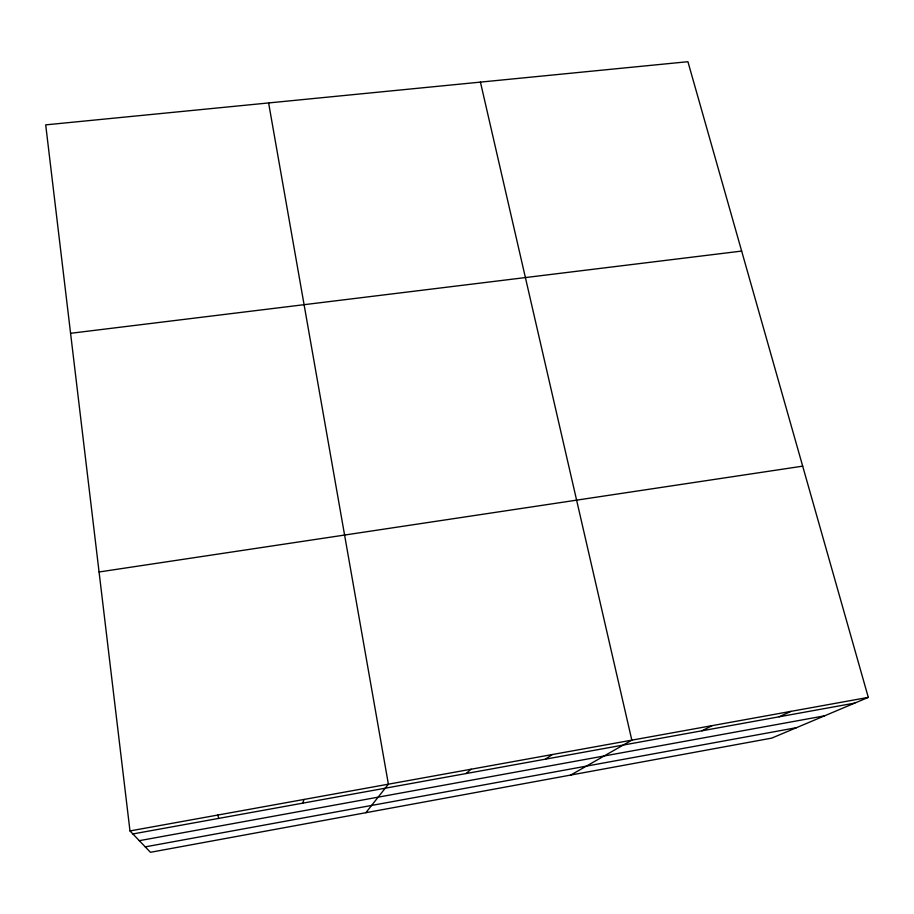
<?xml version="1.0" encoding="UTF-8"?>
<svg xmlns="http://www.w3.org/2000/svg" width="914" height="914" viewBox="0 0 914 914"><rect width="100%" height="100%" fill="white"/><g stroke="black" fill="none" stroke-linecap="round" stroke-linejoin="round"><path stroke-width="1.37" d="M302.751 803.155L303.985 799.453M365.863 812.706L388.393 784.189L268.613 102.939M466.083 773.552L471.133 769.222M545.418 759.168L552.262 754.541M570.793 775.038L631.825 740.157L480.433 82.111M701.918 730.8L712.2 725.613M779.082 716.804L791.01 711.366M868.3 697.382L771.759 738.112L150.444 852.294L129.982 830.929L45.7 124.864L687.922 61.706L868.3 697.382L129.982 830.929M139.316 840.674L824.599 715.822M145.257 846.867L796.505 727.67M132.873 833.956L854.784 703.083M99.066 571.981L802.686 466.151M70.584 333.302L741.654 251.076M217.863 815.025L218.663 818.407"/></g></svg>
